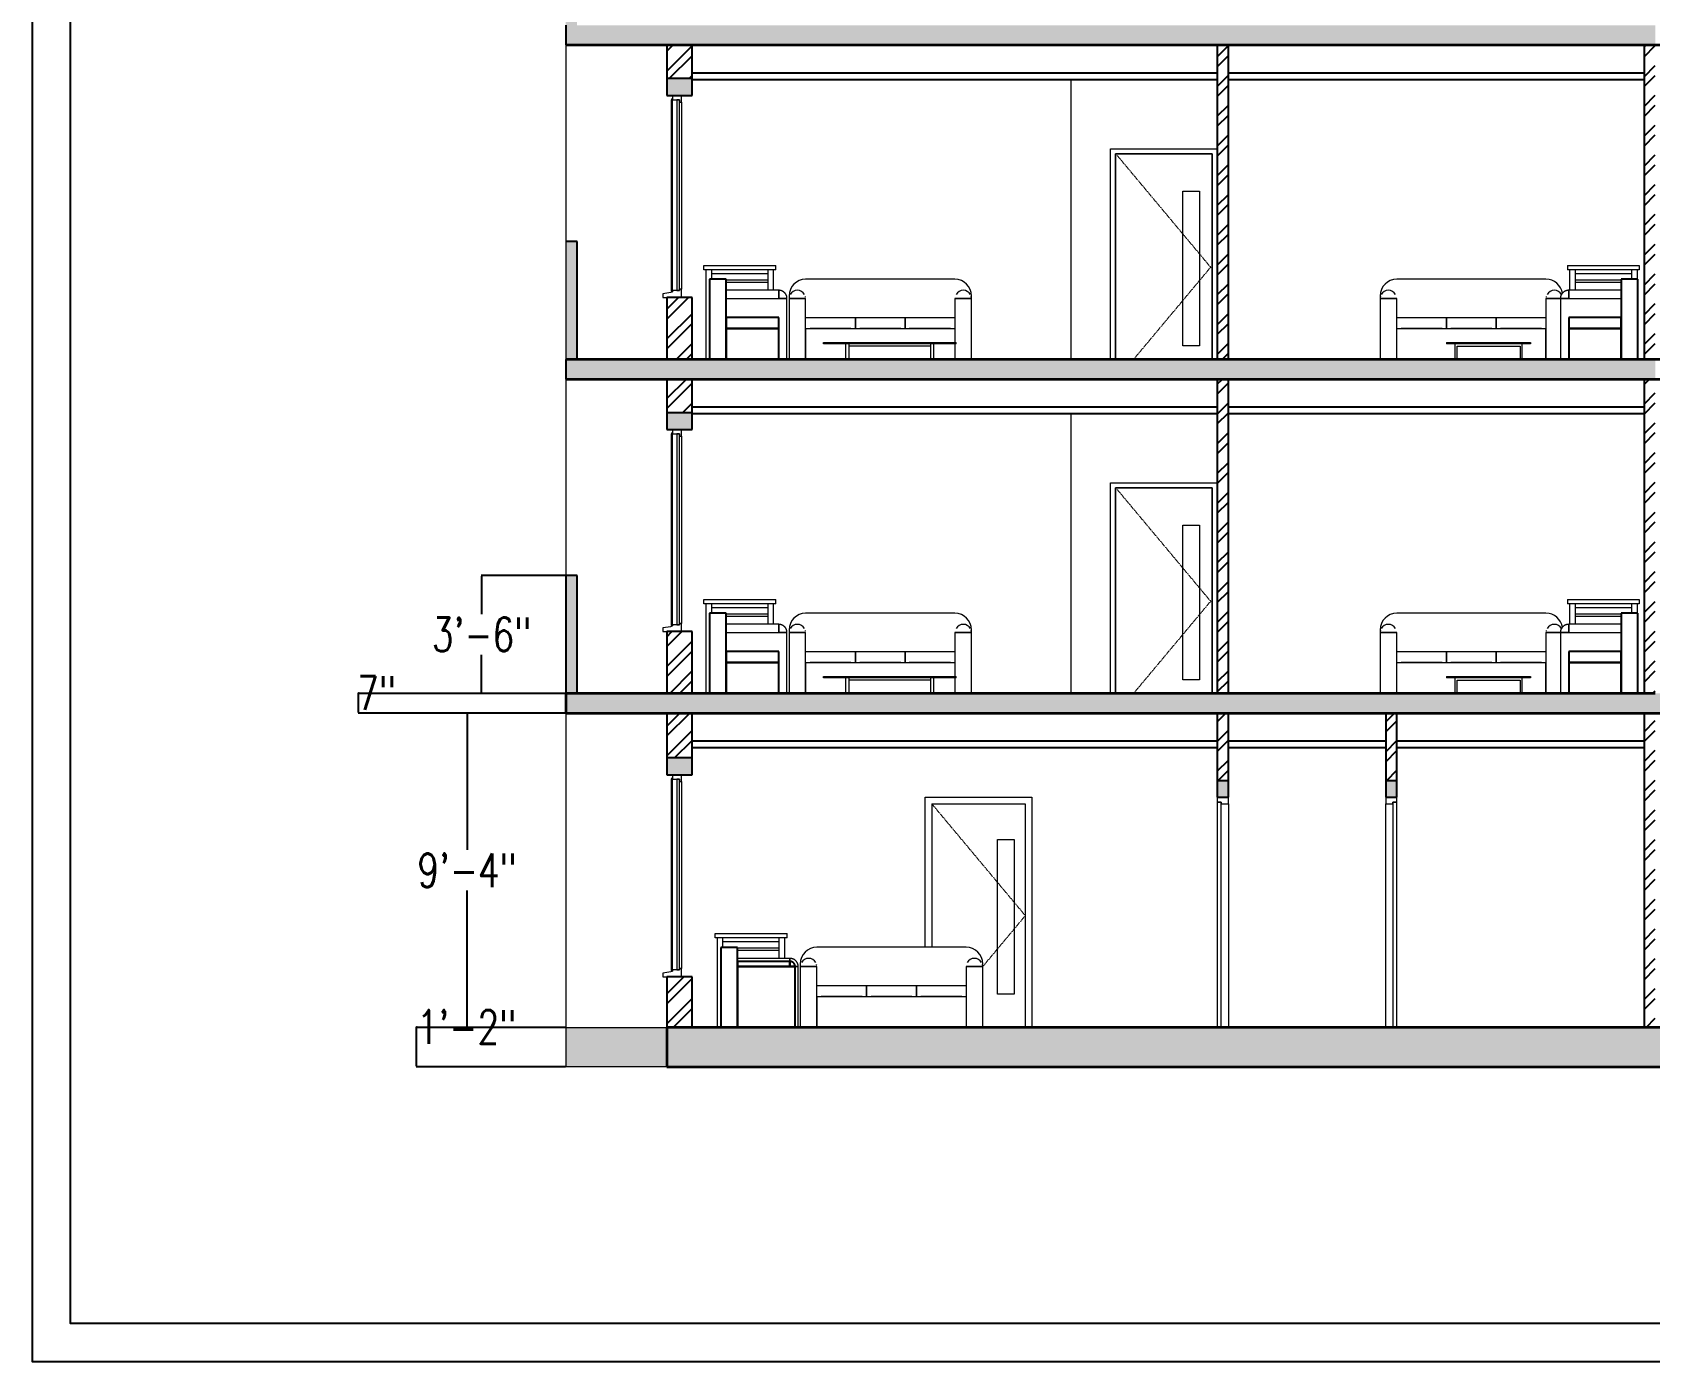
# Model space of a CAD drawing. Header units: inches. Extents: x 13884 to 18519, y 5853 to 8310.
# Drawn here: x 15047 to 15623, y 5853 to 6326 of the extents above; entities that cross this region are included whole.
import ezdxf

# ---------------------------------------------------------------- set-up
doc = ezdxf.new("R2010")
doc.units = ezdxf.units.IN
doc.header["$LTSCALE"] = 0.5
doc.header["$MEASUREMENT"] = 0
doc.linetypes.add('Dash4', pattern=[0.11811, 0.059055, -0.059055])
for name, color, linetype, lineweight in [('A-CLNGSUM', 5, 'Continuous', 9), ('A-DOORSYM', 1, 'Continuous', 9), ('A-FLOROTM', 6, 'Continuous', 9), ('A-GLAZIDM', 6, 'Continuous', 9), ('A-WALL', 2, 'Continuous', 9), ('G-PLANOTM', 6, 'Continuous', 9), ('I-DETLFUM', 2, 'Continuous', 9)]:
    doc.layers.add(name, color=color, linetype=linetype, lineweight=lineweight)
doc.layers.add('Template', color=7, linetype='Continuous')
doc.styles.get("Standard").update_dxf_attribs({"font": 'romans.shx', "width": 0.75})
doc.dimstyles.get("Standard").update_dxf_attribs({"dimtxt": 0.18, "dimasz": 0.18, "dimexe": 0.18, "dimexo": 0.0625, "dimgap": 0.09, "dimtad": 0, "dimtih": 1, "dimtoh": 1, "dimdec": 4, "dimzin": 0, "dimdsep": 46, "dimtxsty": 'Standard', "dimcen": 0.09, "dimadec": 0, "dimazin": 0, "dimtfac": 1, "dimtdec": 4, "dimtofl": 0, "dimtmove": 0, "dimatfit": 3, "dimfxl": 0, "dimtolj": 1, "dimtzin": 0, "dimarcsym": 0})
pattern_1 = [(45, (16615.337, 5968.343), (-5.3033, 5.3033), []), (45, (16618.873, 5968.343), (-5.3033, 5.3033), [])]

# ---------------------------------------------------------------- blocks, each defined once
blk = doc.blocks.new('Single Shutter with peep - D2-129494-Section 3')
at = {"layer": 'A-DOORSYM', "color": 252, "lineweight": 18}
for p, q in [((-2.11, 96), (-6.05, 96)), ((-6.05, 96), (-6.05, 93.64)), ((-6.05, 93.64), (-3.49, 93.64)), ((-3.49, 94.23), (-3.49, 14)), ((-2.11, 94.23), (-3.49, 94.23)), ((-3.49, 93.64), (-3.49, 94.23)), ((-3.49, 94.23), (-2.11, 94.23)), ((-2.11, 94.23), (-2.11, 96)), ((-2.11, 14), (-2.11, 94.23)), ((-3.49, 14), (-2.11, 14))]:
    blk.add_line(p, q, dxfattribs=at)
at = {"layer": 'A-DOORSYM', "color": 252}
blk.add_line((-6.05, 14), (-6.05, 93.64), dxfattribs=at)
blk = doc.blocks.new('Single Shutter with peep - D1-130094-Section 3')
at = {"layer": 'A-DOORSYM', "color": 252, "lineweight": 18}
for p, q in [((-66.05, 96), (-66.05, 94.23)), ((-62.11, 96), (-66.05, 96)), ((-64.67, 94.23), (-66.05, 94.23)), ((-66.05, 94.23), (-66.05, 14)), ((-66.05, 94.23), (-64.67, 94.23)), ((-64.67, 14), (-64.67, 94.23)), ((-64.67, 94.23), (-64.67, 93.64)), ((-64.67, 93.64), (-62.11, 93.64)), ((-62.11, 93.64), (-62.11, 96)), ((-66.05, 14), (-64.67, 14))]:
    blk.add_line(p, q, dxfattribs=at)
at = {"layer": 'A-DOORSYM', "color": 252}
blk.add_line((-62.11, 93.64), (-62.11, 14), dxfattribs=at)
blk = doc.blocks.new('Tpl All Bars - W1-137298-Section 3')
at = {"layer": 'A-GLAZIDM', "color": 252, "lineweight": 18}
for p, q in [((-256.84, 104), (-260.11, 104)), ((-260.11, 104), (-260.11, 102.43)), ((-256.84, 101.64), (-256.84, 104)), ((-260.11, 102.43), (-257.55, 102.43)), ((-258.5, 102.43), (-258.5, 34.48)), ((-257.55, 102.43), (-258.5, 102.43)), ((-257.55, 102.43), (-257.55, 101.64)), ((-257.55, 34.48), (-257.55, 102.43)), ((-257.55, 101.64), (-256.84, 101.64)), ((-256.84, 34.95), (-257.55, 34.95)), ((-257.55, 34.95), (-257.55, 34.48)), ((-256.84, 32), (-256.84, 34.95)), ((-260.7, 33.76), (-263.55, 33.33)), ((-263.55, 33.33), (-263.55, 32)), ((-263.55, 32), (-256.84, 32)), ((-260.11, 34.01), (-260.7, 33.96)), ((-260.7, 33.96), (-260.7, 33.76)), ((-257.55, 34.48), (-260.11, 34.48)), ((-260.11, 34.48), (-260.11, 34.01)), ((-258.5, 34.48), (-257.55, 34.48))]:
    blk.add_line(p, q, dxfattribs=at)
at = {"layer": 'A-GLAZIDM', "color": 252}
for p, q in [((-260.34, 102.82), (-260.56, 102.39)), ((-260.56, 102.39), (-260.56, 34.51)), ((-260.34, 102.82), (-260.34, 34.09)), ((-260.11, 102.82), (-260.34, 102.82)), ((-260.11, 34.48), (-260.11, 102.43)), ((-256.84, 101.64), (-256.84, 34.95)), ((-260.56, 34.51), (-260.34, 34.09)), ((-260.34, 34.09), (-260.11, 34.09))]:
    blk.add_line(p, q, dxfattribs=at)
blk = doc.blocks.new('Single Shutter with peep - D1-130232-Section 3')
at = {"layer": 'A-DOORSYM', "color": 252}
for p, q in [((-67.85, 208.23), (-102.31, 208.23)), ((-102.31, 208.23), (-102.31, 135)), ((-102.31, 135), (-102.31, 208.23)), ((-102.31, 208.23), (-67.85, 208.23)), ((-67.85, 135), (-67.85, 208.23)), ((-67.85, 208.23), (-67.85, 135)), ((-78.28, 139.81), (-78.28, 194.93)), ((-78.28, 194.93), (-72.38, 194.93)), ((-72.38, 194.93), (-72.38, 139.81)), ((-72.38, 139.81), (-78.28, 139.81))]:
    blk.add_line(p, q, dxfattribs=at)
at = {"layer": 'A-DOORSYM', "color": 252, "linetype": 'Dash4'}
for p, q in [((-101.72, 207.64), (-68.44, 167.82)), ((-68.44, 167.82), (-95.87, 135))]:
    blk.add_line(p, q, dxfattribs=at)
blk = doc.blocks.new('Sofa Three Seater - 1650 x 700 mm-164747-Section 3')
at = {"layer": 'G-PLANOTM', "color": 7, "lineweight": 25}
for p, q in [((-240.95, 163.54), (-246.86, 163.54)), ((-246.86, 163.54), (-246.86, 135)), ((-240.95, 135), (-240.95, 163.54)), ((-222.25, 149.96), (-240.95, 149.96)), ((-240.95, 149.96), (-240.95, 146.02)), ((-222.25, 146.02), (-222.25, 149.96)), ((-240.95, 146.02), (-222.25, 146.02)), ((-222.25, 146.02), (-240.95, 146.02)), ((-240.95, 146.02), (-240.95, 135)), ((-222.25, 135), (-222.25, 146.02)), ((-246.86, 135), (-240.95, 135)), ((-240.95, 135), (-222.25, 135))]:
    blk.add_line(p, q, dxfattribs=at)
at = {"layer": 'G-PLANOTM', "color": 7}
for p, q in [((-222.25, 159.61), (-240.95, 159.61)), ((-240.95, 156.65), (-222.25, 156.65)), ((-240.95, 156.65), (-222.25, 156.65)), ((-222.25, 159.51), (-222.25, 159.61)), ((-222.25, 159.61), (-222.25, 159.51)), ((-222.25, 159.21), (-222.25, 159.51)), ((-222.25, 159.51), (-222.25, 159.21)), ((-222.25, 158.74), (-222.25, 159.21)), ((-222.25, 159.21), (-222.25, 158.74)), ((-222.25, 158.13), (-222.25, 158.74)), ((-222.25, 158.74), (-222.25, 158.13)), ((-222.25, 156.65), (-222.25, 158.13)), ((-222.25, 158.13), (-222.25, 156.65)), ((-222.25, 156.65), (-220.77, 156.65)), ((-220.77, 156.65), (-222.25, 156.65)), ((-220.77, 156.65), (-220.16, 156.65)), ((-220.16, 156.65), (-220.77, 156.65)), ((-220.16, 156.65), (-219.69, 156.65)), ((-219.69, 156.65), (-220.16, 156.65)), ((-219.69, 156.65), (-219.4, 156.65)), ((-219.4, 156.65), (-219.69, 156.65)), ((-219.4, 156.65), (-219.3, 156.65)), ((-219.3, 156.65), (-219.4, 156.65)), ((-219.3, 135), (-219.3, 156.65))]:
    blk.add_line(p, q, dxfattribs=at)
blk.add_lwpolyline([(-219.3, 156.65), (-219.3, 156.77), (-219.31, 156.89), (-219.32, 157.01), (-219.34, 157.12), (-219.36, 157.24), (-219.38, 157.36), (-219.41, 157.47), (-219.45, 157.58), (-219.49, 157.69), (-219.53, 157.8), (-219.58, 157.91), (-219.63, 158.02), (-219.69, 158.12), (-219.75, 158.22), (-219.81, 158.32), (-219.88, 158.42), (-219.96, 158.51), (-220.03, 158.6), (-220.11, 158.69), (-220.19, 158.77), (-220.28, 158.85), (-220.37, 158.93), (-220.46, 159), (-220.56, 159.07), (-220.66, 159.14), (-220.76, 159.2), (-220.86, 159.26), (-220.96, 159.31), (-221.07, 159.36), (-221.18, 159.41), (-221.29, 159.45), (-221.4, 159.48), (-221.52, 159.51), (-221.63, 159.54), (-221.75, 159.56), (-221.87, 159.58), (-221.98, 159.59), (-222.1, 159.6), (-222.22, 159.61), (-222.25, 159.61)], dxfattribs=at)
blk = doc.blocks.new('Sofa Three Seater - 1650 x 700 mm-V1-Section 3')
at = {"layer": 'G-PLANOTM', "color": 7}
for p, q in [((-159.5, 163.54), (-212.65, 163.54)), ((-218.56, 157.64), (-218.56, 156.65)), ((-218.56, 156.65), (-218.56, 135)), ((-218.56, 156.65), (-218.16, 156.65)), ((-218.56, 156.65), (-217.98, 156.65)), ((-218.16, 156.65), (-218.56, 156.65)), ((-218.16, 156.65), (-217.69, 156.65)), ((-217.69, 156.65), (-218.16, 156.65)), ((-217.69, 156.65), (-216.37, 156.65)), ((-216.37, 156.65), (-217.69, 156.65)), ((-216.37, 156.65), (-215.61, 156.65)), ((-215.61, 156.65), (-216.37, 156.65)), ((-215.61, 156.65), (-214.84, 156.65)), ((-214.84, 156.65), (-215.61, 156.65)), ((-214.84, 156.65), (-214.13, 156.65)), ((-214.13, 156.65), (-214.84, 156.65)), ((-214.13, 156.65), (-213.52, 156.65)), ((-213.52, 156.65), (-214.13, 156.65)), ((-213.52, 156.65), (-213.05, 156.65)), ((-213.05, 156.65), (-213.52, 156.65)), ((-213.27, 156.65), (-212.65, 156.65)), ((-213.05, 156.65), (-212.65, 156.65)), ((-212.65, 156.65), (-213.05, 156.65)), ((-212.65, 135), (-212.65, 156.65)), ((-159.5, 156.65), (-159.5, 140.99)), ((-159.5, 156.65), (-159.11, 156.65)), ((-159.5, 156.65), (-158.92, 156.65)), ((-159.11, 156.65), (-159.5, 156.65)), ((-159.11, 156.65), (-158.64, 156.65)), ((-158.64, 156.65), (-159.11, 156.65)), ((-158.64, 156.65), (-158.03, 156.65)), ((-158.03, 156.65), (-158.64, 156.65)), ((-158.03, 156.65), (-157.31, 156.65)), ((-157.31, 156.65), (-158.03, 156.65)), ((-157.31, 156.65), (-156.55, 156.65)), ((-156.55, 156.65), (-157.31, 156.65)), ((-156.55, 156.65), (-155.79, 156.65)), ((-155.79, 156.65), (-156.55, 156.65)), ((-155.79, 156.65), (-154.46, 156.65)), ((-154.46, 156.65), (-155.79, 156.65)), ((-154.46, 156.65), (-153.99, 156.65)), ((-153.99, 156.65), (-154.46, 156.65)), ((-154.18, 156.65), (-153.6, 156.65)), ((-153.99, 156.65), (-153.6, 156.65)), ((-153.6, 156.65), (-153.99, 156.65)), ((-153.6, 156.65), (-153.6, 157.64)), ((-153.6, 135), (-153.6, 156.65)), ((-212.65, 149.96), (-212.44, 149.96)), ((-212.44, 149.96), (-212.19, 149.96)), ((-212.19, 149.96), (-211.49, 149.96)), ((-211.49, 149.96), (-211.08, 149.96)), ((-211.08, 149.96), (-196.51, 149.96)), ((-196.51, 149.96), (-196.1, 149.96)), ((-196.1, 149.96), (-195.72, 149.96)), ((-195.72, 149.96), (-195.4, 149.96)), ((-195.4, 149.96), (-195.15, 149.96)), ((-195.15, 149.96), (-194.99, 149.96)), ((-194.99, 149.96), (-194.94, 149.96)), ((-194.94, 149.96), (-194.94, 146.02)), ((-194.94, 149.96), (-194.88, 149.96)), ((-194.94, 146.02), (-194.94, 149.96)), ((-194.88, 149.96), (-194.73, 149.96)), ((-194.73, 149.96), (-194.47, 149.96)), ((-194.47, 149.96), (-194.15, 149.96)), ((-194.15, 149.96), (-193.77, 149.96)), ((-193.77, 149.96), (-193.36, 149.96)), ((-193.36, 149.96), (-178.79, 149.96)), ((-178.79, 149.96), (-178.39, 149.96)), ((-178.39, 149.96), (-178.01, 149.96)), ((-178.01, 149.96), (-177.68, 149.96)), ((-177.68, 149.96), (-177.43, 149.96)), ((-177.43, 149.96), (-177.27, 149.96)), ((-177.27, 149.96), (-177.22, 149.96)), ((-177.22, 149.96), (-177.22, 146.02)), ((-177.22, 149.96), (-177.17, 149.96)), ((-177.22, 146.02), (-177.22, 149.96)), ((-177.17, 149.96), (-177.01, 149.96)), ((-177.01, 149.96), (-176.76, 149.96)), ((-176.76, 149.96), (-176.43, 149.96)), ((-176.43, 149.96), (-176.05, 149.96)), ((-176.05, 149.96), (-175.64, 149.96)), ((-175.64, 149.96), (-161.08, 149.96)), ((-161.08, 149.96), (-160.67, 149.96)), ((-160.67, 149.96), (-159.96, 149.96)), ((-159.96, 149.96), (-159.71, 149.96)), ((-159.71, 149.96), (-159.5, 149.96)), ((-212.65, 146.02), (-211.08, 146.02)), ((-212.65, 146.02), (-212.65, 135)), ((-196.51, 146.02), (-211.08, 146.02)), ((-211.08, 146.02), (-196.51, 146.02)), ((-196.51, 146.02), (-193.36, 146.02)), ((-178.79, 146.02), (-193.36, 146.02)), ((-193.36, 146.02), (-178.79, 146.02)), ((-178.79, 146.02), (-175.76, 146.02)), ((-175.64, 146.02), (-175.76, 146.02)), ((-161.08, 146.02), (-175.64, 146.02)), ((-175.64, 146.02), (-161.08, 146.02)), ((-161.08, 146.02), (-159.5, 146.02)), ((-159.5, 146.02), (-159.5, 140.99)), ((-159.5, 140.49), (-159.5, 135)), ((-159.5, 140.49), (-159.5, 135))]:
    blk.add_line(p, q, dxfattribs=at)
for centre, radius, start, end in [((-212.65, 157.64), 5.91, 90, 180), ((-159.5, 157.64), 5.91, 360, 90), ((-215.61, 156.65), 2.95, 30, 150), ((-215.61, 156.65), 2.95, 30, 150), ((-215.61, 156.65), 2.95, 10.86, 15), ((-215.61, 156.65), 2.95, 10.86, 15), ((-156.55, 156.65), 2.95, 30, 150), ((-156.55, 156.65), 2.95, 30, 150), ((-156.55, 156.65), 2.95, 10.86, 15), ((-156.55, 156.65), 2.95, 10.86, 15)]:
    blk.add_arc(centre, radius, start, end, dxfattribs=at)
blk = doc.blocks.new('Table - Coffee _3_ - 1200 x 760mm-170253-Section 3')
at = {"layer": 'I-DETLFUM', "color": 7}
for p, q in [((-206.32, 140.99), (-159.08, 140.99)), ((-206.32, 140.49), (-206.32, 140.99)), ((-159.08, 140.49), (-206.32, 140.49)), ((-198.32, 135), (-198.32, 140.49)), ((-197.32, 140.49), (-197.32, 135)), ((-168.08, 139.74), (-197.32, 139.74)), ((-168.08, 135), (-168.08, 140.49)), ((-167.08, 140.49), (-167.08, 135)), ((-159.08, 140.49), (-159.08, 140.99))]:
    blk.add_line(p, q, dxfattribs=at)
blk = doc.blocks.new('Stool _4_ - 650 x 500mm-171093-Section 3')
at = {"layer": 'I-DETLFUM', "color": 7}
for p, q in [((-248.87, 168.46), (-223.28, 168.46)), ((-248.87, 166.89), (-248.87, 168.46)), ((-223.28, 166.89), (-223.28, 168.46)), ((-223.28, 166.89), (-248.87, 166.89)), ((-248.09, 135), (-248.09, 166.89)), ((-246.12, 163.54), (-246.12, 166.89)), ((-226.04, 165.5), (-246.12, 165.5)), ((-226.04, 163.18), (-240.95, 163.18)), ((-240.95, 162.55), (-226.04, 162.55)), ((-226.04, 159.61), (-226.04, 166.89)), ((-224.07, 159.61), (-224.07, 166.89))]:
    blk.add_line(p, q, dxfattribs=at)
blk = doc.blocks.new('Sofa Three Seater - 1650 x 700 mm-171632-Section 3')
at = {"layer": 'G-PLANOTM', "color": 7, "lineweight": 25}
for p, q in [((77.8, 163.54), (77.8, 135)), ((83.7, 163.54), (77.8, 163.54)), ((83.7, 135), (83.7, 163.54)), ((77.8, 149.96), (59.1, 149.96)), ((59.1, 149.96), (59.1, 146.02)), ((77.8, 146.02), (77.8, 149.96)), ((59.1, 146.02), (77.8, 146.02)), ((77.8, 146.02), (59.1, 146.02)), ((59.1, 146.02), (59.1, 135)), ((77.8, 135), (77.8, 146.02)), ((59.1, 135), (77.8, 135)), ((77.8, 135), (83.7, 135))]:
    blk.add_line(p, q, dxfattribs=at)
at = {"layer": 'G-PLANOTM', "color": 7}
for p, q in [((56.14, 156.65), (56.14, 135)), ((56.14, 156.65), (56.24, 156.65)), ((56.24, 156.65), (56.14, 156.65)), ((56.24, 156.65), (56.54, 156.65)), ((56.54, 156.65), (56.24, 156.65)), ((56.54, 156.65), (57.01, 156.65)), ((57.01, 156.65), (56.54, 156.65)), ((57.01, 156.65), (57.62, 156.65)), ((57.62, 156.65), (57.01, 156.65)), ((57.62, 156.65), (59.1, 156.65)), ((59.1, 156.65), (57.62, 156.65)), ((59.1, 159.61), (59.1, 159.51)), ((77.8, 159.61), (59.1, 159.61)), ((59.1, 159.51), (59.1, 159.61)), ((59.1, 159.51), (59.1, 159.21)), ((59.1, 159.21), (59.1, 159.51)), ((59.1, 159.21), (59.1, 158.74)), ((59.1, 158.74), (59.1, 159.21)), ((59.1, 158.74), (59.1, 158.13)), ((59.1, 158.13), (59.1, 158.74)), ((59.1, 158.13), (59.1, 156.65)), ((59.1, 156.65), (59.1, 158.13)), ((59.1, 156.65), (77.8, 156.65)), ((59.1, 156.65), (77.8, 156.65))]:
    blk.add_line(p, q, dxfattribs=at)
blk.add_lwpolyline([(59.1, 159.61), (58.98, 159.6), (58.86, 159.6), (58.74, 159.59), (58.62, 159.57), (58.51, 159.55), (58.39, 159.52), (58.28, 159.49), (58.17, 159.46), (58.06, 159.42), (57.95, 159.37), (57.84, 159.33), (57.73, 159.27), (57.63, 159.22), (57.53, 159.16), (57.43, 159.09), (57.33, 159.02), (57.24, 158.95), (57.15, 158.87), (57.06, 158.79), (56.98, 158.71), (56.9, 158.62), (56.82, 158.53), (56.75, 158.44), (56.68, 158.35), (56.61, 158.25), (56.55, 158.15), (56.49, 158.05), (56.44, 157.94), (56.39, 157.83), (56.34, 157.72), (56.3, 157.61), (56.27, 157.5), (56.23, 157.39), (56.21, 157.27), (56.19, 157.16), (56.17, 157.04), (56.15, 156.92), (56.15, 156.8), (56.14, 156.69), (56.14, 156.65)], dxfattribs=at)
blk = doc.blocks.new('Sofa Three Seater - 1650 x 700 mm-V2-Section 3')
at = {"layer": 'G-PLANOTM', "color": 7}
for p, q in [((51, 163.54), (-2.15, 163.54)), ((-8.06, 157.64), (-8.06, 156.65)), ((-8.06, 156.65), (-8.06, 135)), ((-8.06, 156.65), (-7.66, 156.65)), ((-7.66, 156.65), (-8.06, 156.65)), ((-7.66, 156.65), (-7.19, 156.65)), ((-7.19, 156.65), (-7.66, 156.65)), ((-7.19, 156.65), (-5.87, 156.65)), ((-5.87, 156.65), (-7.19, 156.65)), ((-5.87, 156.65), (-5.11, 156.65)), ((-5.11, 156.65), (-5.87, 156.65)), ((-5.11, 156.65), (-4.34, 156.65)), ((-4.34, 156.65), (-5.11, 156.65)), ((-4.34, 156.65), (-3.63, 156.65)), ((-3.63, 156.65), (-4.34, 156.65)), ((-3.63, 156.65), (-3.02, 156.65)), ((-3.02, 156.65), (-3.63, 156.65)), ((-3.02, 156.65), (-2.55, 156.65)), ((-2.55, 156.65), (-3.02, 156.65)), ((-2.55, 156.65), (-2.15, 156.65)), ((-2.15, 156.65), (-2.55, 156.65)), ((-2.15, 135), (-2.15, 156.65)), ((51, 156.65), (51, 135)), ((51, 156.65), (51.39, 156.65)), ((51.39, 156.65), (51, 156.65)), ((51.39, 156.65), (51.86, 156.65)), ((51.86, 156.65), (51.39, 156.65)), ((51.86, 156.65), (53.19, 156.65)), ((53.19, 156.65), (51.86, 156.65)), ((53.19, 156.65), (53.95, 156.65)), ((53.95, 156.65), (53.19, 156.65)), ((53.95, 156.65), (54.71, 156.65)), ((54.71, 156.65), (53.95, 156.65)), ((54.71, 156.65), (56.04, 156.65)), ((56.04, 156.65), (54.71, 156.65)), ((56.04, 156.65), (56.16, 156.65)), ((56.16, 156.65), (56.04, 156.65)), ((-2.15, 149.96), (-1.94, 149.96)), ((-1.94, 149.96), (-1.69, 149.96)), ((-1.69, 149.96), (-0.99, 149.96)), ((-0.99, 149.96), (-0.58, 149.96)), ((-0.58, 149.96), (13.99, 149.96)), ((13.99, 149.96), (14.4, 149.96)), ((14.4, 149.96), (14.78, 149.96)), ((14.78, 149.96), (15.1, 149.96)), ((15.1, 149.96), (15.35, 149.96)), ((15.35, 149.96), (15.51, 149.96)), ((15.51, 149.96), (15.56, 149.96)), ((15.56, 146.02), (15.56, 149.96)), ((15.56, 149.96), (15.56, 146.02)), ((15.56, 149.96), (15.62, 149.96)), ((15.62, 149.96), (15.77, 149.96)), ((15.77, 149.96), (16.03, 149.96)), ((16.03, 149.96), (16.35, 149.96)), ((16.35, 149.96), (16.73, 149.96)), ((16.73, 149.96), (17.14, 149.96)), ((17.14, 149.96), (31.71, 149.96)), ((31.71, 149.96), (32.11, 149.96)), ((32.11, 149.96), (32.49, 149.96)), ((32.49, 149.96), (32.82, 149.96)), ((32.82, 149.96), (33.07, 149.96)), ((33.07, 149.96), (33.23, 149.96)), ((33.23, 149.96), (33.28, 149.96)), ((33.28, 146.02), (33.28, 149.96)), ((33.28, 149.96), (33.28, 146.02)), ((33.28, 149.96), (33.33, 149.96)), ((33.33, 149.96), (33.49, 149.96)), ((33.49, 149.96), (33.74, 149.96)), ((33.74, 149.96), (34.07, 149.96)), ((34.07, 149.96), (34.45, 149.96)), ((34.45, 149.96), (34.86, 149.96)), ((34.86, 149.96), (49.42, 149.96)), ((49.42, 149.96), (49.83, 149.96)), ((49.83, 149.96), (50.54, 149.96)), ((50.54, 149.96), (50.79, 149.96)), ((50.79, 149.96), (51, 149.96)), ((-2.15, 146.02), (-0.58, 146.02)), ((-2.15, 135), (-2.15, 146.02)), ((13.99, 146.02), (-0.58, 146.02)), ((-0.58, 146.02), (13.99, 146.02)), ((13.99, 146.02), (17.14, 146.02)), ((31.71, 146.02), (17.14, 146.02)), ((17.14, 146.02), (31.71, 146.02)), ((31.71, 146.02), (34.86, 146.02)), ((49.42, 146.02), (34.86, 146.02)), ((34.86, 146.02), (51, 146.02)), ((51, 135), (51, 146.02))]:
    blk.add_line(p, q, dxfattribs=at)
for centre, radius, start, end in [((-2.15, 157.64), 5.91, 90, 180), ((51, 157.64), 5.91, 7.96382, 90), ((-5.11, 156.65), 2.95, 165, 169.14), ((-5.11, 156.65), 2.95, 165, 169.14), ((-5.11, 156.65), 2.95, 30, 150), ((-5.11, 156.65), 2.95, 30, 150), ((53.95, 156.65), 2.95, 165, 169.14), ((53.95, 156.65), 2.95, 165, 169.14), ((53.95, 156.65), 2.95, 30, 150), ((53.95, 156.65), 2.95, 30, 150)]:
    blk.add_arc(centre, radius, start, end, dxfattribs=at)
blk = doc.blocks.new('Table - Coffee _3_ - 1200 x 760mm-171633-Section 3')
at = {"layer": 'I-DETLFUM', "color": 7}
for p, q in [((15.58, 140.99), (45.5, 140.99)), ((15.58, 140.99), (15.58, 140.49)), ((45.5, 140.49), (15.58, 140.49)), ((18.58, 140.49), (18.58, 135)), ((19.33, 139.74), (41.75, 139.74)), ((19.33, 135), (19.33, 139.74)), ((41.75, 139.74), (41.75, 135)), ((42.5, 135), (42.5, 140.49)), ((45.5, 140.99), (45.5, 140.49))]:
    blk.add_line(p, q, dxfattribs=at)
blk = doc.blocks.new('Stool _4_ - 650 x 500mm-171634-Section 3')
at = {"layer": 'I-DETLFUM', "color": 7}
for p, q in [((58.63, 168.46), (84.22, 168.46)), ((58.63, 168.46), (58.63, 166.89)), ((84.22, 168.46), (84.22, 166.89)), ((84.22, 166.89), (58.63, 166.89)), ((59.41, 166.89), (59.41, 159.61)), ((61.38, 166.89), (61.38, 159.61)), ((81.46, 165.5), (61.38, 165.5)), ((77.8, 163.18), (61.38, 163.18)), ((61.38, 162.55), (77.8, 162.55)), ((81.46, 166.89), (81.46, 163.54)), ((83.43, 166.89), (83.43, 163.54))]:
    blk.add_line(p, q, dxfattribs=at)
blk = doc.blocks.new('Sofa Three Seater - 1650 x 700 mm-V3-Section 3')
at = {"layer": 'G-PLANOTM', "color": 7, "lineweight": 25}
for p, q in [((-236.95, 42.51), (-242.86, 42.51)), ((-242.86, 42.51), (-242.86, 14)), ((-236.95, 37.5), (-236.95, 42.51)), ((-236.95, 14), (-236.95, 37.5)), ((-218.25, 37.5), (-236.95, 37.5)), ((-236.95, 37.5), (-236.95, 35.65)), ((-216.4, 35.65), (-236.95, 35.65)), ((-236.95, 35.65), (-236.95, 14)), ((-236.95, 35.65), (-218.25, 35.65)), ((-218.25, 37.5), (-218.25, 35.65)), ((-218.25, 35.65), (-218.25, 37.5)), ((-218.25, 35.65), (-216.4, 35.65)), ((-216.4, 14), (-216.4, 35.65)), ((-242.86, 14), (-236.95, 14)), ((-236.95, 14), (-216.4, 14))]:
    blk.add_line(p, q, dxfattribs=at)
at = {"layer": 'G-PLANOTM', "color": 7}
for p, q in [((-218.25, 38.61), (-236.95, 38.61)), ((-218.25, 37.5), (-218.25, 38.59)), ((-218.25, 38.59), (-218.25, 37.5)), ((-216.4, 35.65), (-215.9, 35.65)), ((-215.9, 35.65), (-216.4, 35.65)), ((-215.9, 35.65), (-215.31, 35.65)), ((-215.31, 35.65), (-215.9, 35.65)), ((-215.3, 14), (-215.3, 35.65))]:
    blk.add_line(p, q, dxfattribs=at)
blk.add_lwpolyline([(-215.3, 35.65), (-215.3, 35.77), (-215.31, 35.89), (-215.32, 36.01), (-215.34, 36.12), (-215.36, 36.24), (-215.38, 36.36), (-215.41, 36.47), (-215.45, 36.58), (-215.49, 36.69), (-215.53, 36.8), (-215.58, 36.91), (-215.63, 37.02), (-215.69, 37.12), (-215.75, 37.22), (-215.81, 37.32), (-215.88, 37.42), (-215.96, 37.51), (-216.03, 37.6), (-216.11, 37.69), (-216.19, 37.77), (-216.28, 37.85), (-216.37, 37.93), (-216.46, 38), (-216.56, 38.07), (-216.66, 38.14), (-216.76, 38.2), (-216.86, 38.26), (-216.96, 38.31), (-217.07, 38.36), (-217.18, 38.41), (-217.29, 38.45), (-217.4, 38.48), (-217.52, 38.51), (-217.63, 38.54), (-217.75, 38.56), (-217.87, 38.58), (-217.98, 38.59), (-218.1, 38.6), (-218.22, 38.61), (-218.25, 38.61)], dxfattribs=at)
at = {"layer": 'G-PLANOTM', "color": 7, "lineweight": 25}
for start, end in [(75, 90), (60, 74.99999), (45.00001, 60), (30, 45), (15, 29.99998), (0.00001, 14.99999)]:
    blk.add_arc((-218.25, 35.65), 1.85, start, end, dxfattribs=at)
blk = doc.blocks.new('Sofa Three Seater - 1650 x 700 mm-V4-Section 3')
at = {"layer": 'G-PLANOTM', "color": 7}
for p, q in [((-155.5, 42.54), (-208.65, 42.54)), ((-214.56, 36.64), (-214.56, 35.65)), ((-214.56, 35.65), (-214.56, 14)), ((-214.56, 35.65), (-214.16, 35.65)), ((-214.56, 35.65), (-213.98, 35.65)), ((-214.16, 35.65), (-214.56, 35.65)), ((-214.16, 35.65), (-213.69, 35.65)), ((-213.69, 35.65), (-214.16, 35.65)), ((-213.69, 35.65), (-212.37, 35.65)), ((-212.37, 35.65), (-213.69, 35.65)), ((-212.37, 35.65), (-211.61, 35.65)), ((-211.61, 35.65), (-212.37, 35.65)), ((-211.61, 35.65), (-210.84, 35.65)), ((-210.84, 35.65), (-211.61, 35.65)), ((-210.84, 35.65), (-210.13, 35.65)), ((-210.13, 35.65), (-210.84, 35.65)), ((-210.13, 35.65), (-209.52, 35.65)), ((-209.52, 35.65), (-210.13, 35.65)), ((-209.52, 35.65), (-209.05, 35.65)), ((-209.05, 35.65), (-209.52, 35.65)), ((-209.23, 35.65), (-208.65, 35.65)), ((-209.05, 35.65), (-208.65, 35.65)), ((-208.65, 35.65), (-209.05, 35.65)), ((-208.65, 14), (-208.65, 35.65)), ((-155.5, 35.65), (-155.5, 14)), ((-155.5, 35.65), (-155.11, 35.65)), ((-155.5, 35.65), (-154.92, 35.65)), ((-155.11, 35.65), (-155.5, 35.65)), ((-155.11, 35.65), (-154.64, 35.65)), ((-154.64, 35.65), (-155.11, 35.65)), ((-154.64, 35.65), (-154.03, 35.65)), ((-154.03, 35.65), (-154.64, 35.65)), ((-154.03, 35.65), (-153.31, 35.65)), ((-153.31, 35.65), (-154.03, 35.65)), ((-153.31, 35.65), (-152.55, 35.65)), ((-152.55, 35.65), (-153.31, 35.65)), ((-152.55, 35.65), (-151.79, 35.65)), ((-151.79, 35.65), (-152.55, 35.65)), ((-151.79, 35.65), (-150.46, 35.65)), ((-150.46, 35.65), (-151.79, 35.65)), ((-150.46, 35.65), (-149.99, 35.65)), ((-149.99, 35.65), (-150.46, 35.65)), ((-150.18, 35.65), (-149.6, 35.65)), ((-149.99, 35.65), (-149.6, 35.65)), ((-149.6, 35.65), (-149.99, 35.65)), ((-149.6, 35.65), (-149.6, 36.64)), ((-149.6, 14), (-149.6, 35.65)), ((-208.65, 28.96), (-208.44, 28.96)), ((-208.44, 28.96), (-208.19, 28.96)), ((-208.19, 28.96), (-207.49, 28.96)), ((-207.49, 28.96), (-207.08, 28.96)), ((-207.08, 28.96), (-192.51, 28.96)), ((-192.51, 28.96), (-192.1, 28.96)), ((-192.1, 28.96), (-191.72, 28.96)), ((-191.72, 28.96), (-191.4, 28.96)), ((-191.4, 28.96), (-191.15, 28.96)), ((-191.15, 28.96), (-190.99, 28.96)), ((-190.99, 28.96), (-190.94, 28.96)), ((-190.94, 28.96), (-190.94, 25.02)), ((-190.94, 28.96), (-190.88, 28.96)), ((-190.94, 25.02), (-190.94, 28.96)), ((-190.88, 28.96), (-190.73, 28.96)), ((-190.73, 28.96), (-190.47, 28.96)), ((-190.47, 28.96), (-190.15, 28.96)), ((-190.15, 28.96), (-189.77, 28.96)), ((-189.77, 28.96), (-189.36, 28.96)), ((-189.36, 28.96), (-174.79, 28.96)), ((-174.79, 28.96), (-174.39, 28.96)), ((-174.39, 28.96), (-174.01, 28.96)), ((-174.01, 28.96), (-173.68, 28.96)), ((-173.68, 28.96), (-173.43, 28.96)), ((-173.43, 28.96), (-173.27, 28.96)), ((-173.27, 28.96), (-173.22, 28.96)), ((-173.22, 28.96), (-173.22, 25.02)), ((-173.22, 28.96), (-173.17, 28.96)), ((-173.22, 25.02), (-173.22, 28.96)), ((-173.17, 28.96), (-173.01, 28.96)), ((-173.01, 28.96), (-172.76, 28.96)), ((-172.76, 28.96), (-172.43, 28.96)), ((-172.43, 28.96), (-172.05, 28.96)), ((-172.05, 28.96), (-171.64, 28.96)), ((-171.64, 28.96), (-157.08, 28.96)), ((-157.08, 28.96), (-156.67, 28.96)), ((-156.67, 28.96), (-155.96, 28.96)), ((-155.96, 28.96), (-155.71, 28.96)), ((-155.71, 28.96), (-155.5, 28.96)), ((-208.65, 25.02), (-207.08, 25.02)), ((-208.65, 25.02), (-208.65, 14)), ((-192.51, 25.02), (-207.08, 25.02)), ((-207.08, 25.02), (-192.51, 25.02)), ((-192.51, 25.02), (-189.36, 25.02)), ((-174.79, 25.02), (-189.36, 25.02)), ((-189.36, 25.02), (-174.79, 25.02)), ((-174.79, 25.02), (-171.64, 25.02)), ((-157.08, 25.02), (-171.64, 25.02)), ((-171.64, 25.02), (-157.08, 25.02)), ((-157.08, 25.02), (-155.5, 25.02)), ((-155.5, 25.02), (-155.5, 14))]:
    blk.add_line(p, q, dxfattribs=at)
for centre, radius, start, end in [((-208.65, 36.64), 5.91, 90, 180), ((-155.5, 36.64), 5.91, 360, 90), ((-211.61, 35.65), 2.95, 30, 150), ((-211.61, 35.65), 2.95, 30, 150), ((-211.61, 35.65), 2.95, 10.86, 15), ((-211.61, 35.65), 2.95, 10.86, 15), ((-152.55, 35.65), 2.95, 30, 150), ((-152.55, 35.65), 2.95, 30, 150), ((-152.55, 35.65), 2.95, 10.86, 15), ((-152.55, 35.65), 2.95, 10.86, 15)]:
    blk.add_arc(centre, radius, start, end, dxfattribs=at)
blk = doc.blocks.new('Stool _4_ - 650 x 500mm-V5-Section 3')
at = {"layer": 'I-DETLFUM', "color": 7}
for p, q in [((-244.87, 47.46), (-219.28, 47.46)), ((-244.87, 45.89), (-244.87, 47.46)), ((-219.28, 45.89), (-219.28, 47.46)), ((-219.28, 45.89), (-244.87, 45.89)), ((-244.09, 14), (-244.09, 45.89)), ((-242.12, 42.51), (-242.12, 45.89)), ((-222.04, 44.5), (-242.12, 44.5)), ((-222.04, 42.18), (-236.95, 42.18)), ((-236.95, 41.55), (-222.04, 41.55)), ((-222.04, 38.59), (-222.04, 45.89)), ((-220.07, 38.59), (-220.07, 45.89))]:
    blk.add_line(p, q, dxfattribs=at)
blk = doc.blocks.new('Single Shutter with peep - D1-V6-Section 3')
at = {"layer": 'A-DOORSYM', "linetype": 'Dash4'}
for p, q in [((-167.72, 93.64), (-134.44, 53.82)), ((-134.44, 53.82), (-149.6, 35.68))]:
    blk.add_line(p, q, dxfattribs=at)
at = {"layer": 'A-DOORSYM'}
for p, q in [((-167.72, 93.64), (-167.72, 42.54)), ((-167.72, 93.64), (-134.44, 93.64)), ((-134.44, 93.64), (-134.44, 14)), ((-144.28, 25.81), (-144.28, 80.93)), ((-144.28, 80.93), (-138.38, 80.93)), ((-138.38, 80.93), (-138.38, 25.81)), ((-138.38, 25.81), (-144.28, 25.81))]:
    blk.add_line(p, q, dxfattribs=at)
blk = doc.blocks.new('*D173')
at = {"color": 0, "lineweight": -2}
for p, q in [((15237.16, 5971.96), (15183.9, 5971.96)), ((15184.08, 5971.96), (15184.08, 5972.14)), ((15184.08, 5972.14), (15184.26, 5972.14)), ((15184.08, 5958.14), (15184.08, 5971.78)), ((15237.16, 5957.96), (15183.9, 5957.96))]:
    blk.add_line(p, q, dxfattribs=at)
at = {"color": 0}
for points in [[(15184.05, 5971.78), (15184.11, 5971.78), (15184.08, 5971.96)], [(15184.05, 5958.14), (15184.11, 5958.14), (15184.08, 5957.96)]]:
    blk.add_solid(points, dxfattribs=at)
at = {"layer": 'Defpoints', "color": 0}
for p in [(15184.08, 5971.96), (15237.23, 5971.96), (15237.23, 5957.96)]:
    blk.add_point(p, dxfattribs=at)
at = {"color": 4, "insert": (15201.92, 5972.14), "char_height": 12, "attachment_point": 5}
blk.add_mtext('\\A1;1\'-2"', dxfattribs=at)
blk = doc.blocks.new('*D174')
at = {"color": 0, "lineweight": -2}
for p, q in [((15237.16, 6083.96), (15201.93, 6083.96)), ((15202.11, 6083.78), (15202.11, 6035.2)), ((15202.11, 5972.14), (15202.11, 6020.73)), ((15237.1, 5971.96), (15201.93, 5971.96))]:
    blk.add_line(p, q, dxfattribs=at)
at = {"color": 0}
for points in [[(15202.08, 6083.78), (15202.14, 6083.78), (15202.11, 6083.96)], [(15202.08, 5972.14), (15202.14, 5972.14), (15202.11, 5971.96)]]:
    blk.add_solid(points, dxfattribs=at)
at = {"layer": 'Defpoints', "color": 0}
for p in [(15202.11, 6083.96), (15237.23, 6083.96), (15237.16, 5971.96)]:
    blk.add_point(p, dxfattribs=at)
at = {"color": 4, "insert": (15202.11, 6027.96), "char_height": 12, "attachment_point": 5}
blk.add_mtext('\\A1;9\'-4"', dxfattribs=at)
blk = doc.blocks.new('*D175')
at = {"color": 0, "lineweight": -2}
for p, q in [((15237.16, 6090.96), (15163.24, 6090.96)), ((15163.42, 6090.96), (15163.42, 6091.14)), ((15163.42, 6091.14), (15163.6, 6091.14)), ((15163.42, 6084.14), (15163.42, 6090.78)), ((15237.16, 6083.96), (15163.24, 6083.96))]:
    blk.add_line(p, q, dxfattribs=at)
at = {"color": 0}
for points in [[(15163.39, 6090.78), (15163.45, 6090.78), (15163.42, 6090.96)], [(15163.39, 6084.14), (15163.45, 6084.14), (15163.42, 6083.96)]]:
    blk.add_solid(points, dxfattribs=at)
at = {"layer": 'Defpoints', "color": 0}
for p in [(15163.42, 6090.96), (15237.23, 6090.96), (15237.23, 6083.96)]:
    blk.add_point(p, dxfattribs=at)
at = {"color": 4, "insert": (15169.9, 6091.14), "char_height": 12, "attachment_point": 5}
blk.add_mtext('\\A1;7"', dxfattribs=at)
blk = doc.blocks.new('*D176')
at = {"color": 0, "lineweight": -2}
for p, q in [((15237.16, 6132.96), (15207.09, 6132.96)), ((15207.27, 6132.78), (15207.27, 6119.2)), ((15207.27, 6091.14), (15207.27, 6104.73)), ((15237.16, 6090.96), (15207.09, 6090.96))]:
    blk.add_line(p, q, dxfattribs=at)
at = {"color": 0}
for points in [[(15207.24, 6132.78), (15207.3, 6132.78), (15207.27, 6132.96)], [(15207.24, 6091.14), (15207.3, 6091.14), (15207.27, 6090.96)]]:
    blk.add_solid(points, dxfattribs=at)
at = {"layer": 'Defpoints', "color": 0}
for p in [(15207.27, 6132.96), (15237.23, 6132.96), (15237.23, 6090.96)]:
    blk.add_point(p, dxfattribs=at)
at = {"color": 4, "insert": (15207.27, 6111.96), "char_height": 12, "attachment_point": 5}
blk.add_mtext('\\A1;3\'-6"', dxfattribs=at)
blk = doc.blocks.new('A3 Paper')
at = {"layer": 'Template', "color": 116}
for points in [[(44545, -27531), (69442, -27531), (69442, -45138), (44545, -45138)], [(69146, -44841), (44841, -44841), (44841, -27828), (69146, -27828)]]:
    blk.add_lwpolyline(points, close=True, dxfattribs=at)

msp = doc.modelspace()

# ---------------------------------------------------------------- hatches: boundary and pattern name
h = msp.add_hatch(color=256)
h.dxf.hatch_style = 1
h.paths.add_polyline_path([(15786.22594, 6489.96485), (15421.22594, 6489.96485), (15421.22594, 6447.96485), (15786.22594, 6447.96485)])
h.paths.add_polyline_path([(15282.22594, 6428.96485), (15273.22594, 6428.96485), (15273.22594, 6422.96485), (15282.22594, 6422.96485)])
h.paths.add_polyline_path([(15282.22594, 6309.96485), (15273.22594, 6309.96485), (15273.22594, 6303.96485), (15282.22594, 6303.96485)])
h.paths.add_polyline_path([(15282.22594, 6190.96485), (15273.22594, 6190.96485), (15273.22594, 6184.96485), (15282.22594, 6184.96485)])
h.paths.add_polyline_path([(15282.22594, 6067.96485), (15273.22594, 6067.96485), (15273.22594, 6061.96485), (15282.22594, 6061.96485)])
h.paths.add_polyline_path([(15273.22594, 5971.96485), (15237.22594, 5971.96485), (15237.22594, 5957.96485), (15273.22594, 5957.96485)])
h.paths.add_polyline_path([(15795.22594, 5971.96485), (15273.22594, 5971.96485), (15273.22594, 5957.96485), (15795.22594, 5957.96485)])
h.paths.add_polyline_path([(15837.22594, 5971.96485), (15795.22594, 5971.96485), (15795.22594, 5957.96485), (15837.22594, 5957.96485)])
h.paths.add_polyline_path([(15837.22594, 6090.96485), (15814.22594, 6090.96485), (15814.22594, 6083.96485), (15837.22594, 6083.96485)])
h.paths.add_polyline_path([(15814.22594, 6090.96485), (15810.22594, 6090.96485), (15786.22594, 6090.96485), (15625.22594, 6090.96485), (15625.22594, 6083.96485), (15814.22594, 6083.96485)])
h.paths.add_polyline_path([(15837.22594, 6162.96485), (15833.22594, 6162.96485), (15833.22594, 6090.96485), (15837.22594, 6090.96485)])
h.paths.add_polyline_path([(15625.22594, 6090.96485), (15237.22594, 6090.96485), (15237.22594, 6083.96485), (15625.22594, 6083.96485)])
h.paths.add_polyline_path([(15241.22594, 6132.96485), (15237.22594, 6132.96485), (15237.22594, 6090.96485), (15241.22594, 6090.96485)])
h.paths.add_polyline_path([(15241.22594, 6251.96485), (15237.22594, 6251.96485), (15237.22594, 6209.96485), (15241.22594, 6209.96485)])
h.paths.add_polyline_path([(15625.22594, 6209.96485), (15237.22594, 6209.96485), (15237.22594, 6202.96485), (15625.22594, 6202.96485)])
h.paths.add_polyline_path([(15837.22594, 6281.96485), (15833.22594, 6281.96485), (15833.22594, 6209.96485), (15837.22594, 6209.96485)])
h.paths.add_polyline_path([(15837.22594, 6447.96485), (15237.22594, 6447.96485), (15237.22594, 6440.96485), (15837.22594, 6440.96485)])
h.paths.add_polyline_path([(15837.22594, 6400.96485), (15833.22594, 6400.96485), (15833.22594, 6328.96485), (15837.22594, 6328.96485)])
h.paths.add_polyline_path([(15837.22594, 6328.96485), (15833.22594, 6328.96485), (15814.22594, 6328.96485), (15814.22594, 6321.96485), (15837.22594, 6321.96485)])
h.paths.add_polyline_path([(15625.22594, 6328.96485), (15237.22594, 6328.96485), (15237.22594, 6321.96485), (15625.22594, 6321.96485)])
h.paths.add_polyline_path([(15241.22594, 6370.96485), (15237.22594, 6370.96485), (15237.22594, 6328.96485), (15241.22594, 6328.96485)])
h.paths.add_polyline_path([(15282.22594, 6489.96485), (15273.22594, 6489.96485), (15273.22594, 6447.96485), (15282.22594, 6447.96485)])
h = msp.add_hatch()
h.set_pattern_fill('ANSI32', color=256, scale=20)
h.set_pattern_definition(pattern_1)
h.paths.add_polyline_path([(15814.22594, 6202.96485), (15810.22594, 6202.96485), (15810.22594, 6162.96485), (15810.22594, 6090.96485), (15814.22594, 6090.96485)])
h.paths.add_polyline_path([(15625.22594, 6202.96485), (15621.22594, 6202.96485), (15621.22594, 6090.96485), (15625.22594, 6090.96485)])
h.paths.add_polyline_path([(15473.22594, 6202.96485), (15469.22594, 6202.96485), (15469.22594, 6090.96485), (15473.22594, 6090.96485)])
h.paths.add_polyline_path([(15282.22594, 6112.96485), (15273.22594, 6112.96485), (15273.22594, 6090.96485), (15282.22594, 6090.96485)])
h.paths.add_polyline_path([(15282.22594, 6202.96485), (15273.22594, 6202.96485), (15273.22594, 6190.96485), (15282.22594, 6190.96485)])
h.paths.add_polyline_path([(15282.22594, 6231.96485), (15273.22594, 6231.96485), (15273.22594, 6209.96485), (15282.22594, 6209.96485)])
h.paths.add_polyline_path([(15282.22594, 6321.96485), (15273.22594, 6321.96485), (15273.22594, 6309.96485), (15282.22594, 6309.96485)])
h.paths.add_polyline_path([(15473.22594, 6321.96485), (15469.22594, 6321.96485), (15469.22594, 6209.96485), (15473.22594, 6209.96485)])
h.paths.add_polyline_path([(15814.22594, 6321.96485), (15810.22594, 6321.96485), (15810.22594, 6281.96485), (15810.22594, 6209.96485), (15814.22594, 6209.96485)])
h.paths.add_polyline_path([(15625.22594, 6321.96485), (15621.22594, 6321.96485), (15621.22594, 6209.96485), (15625.22594, 6209.96485)])
h = msp.add_hatch()
h.set_pattern_fill('ANSI32', color=256, scale=20)
h.set_pattern_definition(pattern_1)
h.paths.add_polyline_path([(15282.22594, 5989.96485), (15273.22594, 5989.96485), (15273.22594, 5971.96485), (15282.22594, 5971.96485)])
h.paths.add_polyline_path([(15282.22594, 6083.96485), (15273.22594, 6083.96485), (15273.22594, 6067.96485), (15282.22594, 6067.96485)])
h.paths.add_polyline_path([(15473.22594, 6083.96485), (15469.22594, 6083.96485), (15469.22594, 6059.96485), (15473.22594, 6059.96485)])
h.paths.add_polyline_path([(15533.22594, 6083.96485), (15529.22594, 6083.96485), (15529.22594, 6059.96485), (15533.22594, 6059.96485)])
h.paths.add_polyline_path([(15625.22594, 6083.96485), (15621.22594, 6083.96485), (15621.22594, 5971.96485), (15625.22594, 5971.96485)])
h.paths.add_polyline_path([(15795.22594, 6083.96485), (15786.22594, 6083.96485), (15786.22594, 5971.96485), (15795.22594, 5971.96485)])
h = msp.add_hatch(color=256)
h.dxf.hatch_style = 1
h.paths.add_polyline_path([(15473.22594, 6059.96485), (15469.22594, 6059.96485), (15469.22594, 6053.96485), (15469.25744, 6053.96485), (15473.22594, 6053.96485)])
h.paths.add_polyline_path([(15533.22594, 6059.96485), (15529.22594, 6059.96485), (15529.22594, 6053.96485), (15533.22594, 6053.96485)])

# ---------------------------------------------------------------- linework, layer by layer
for p, q in [((15237.22594, 6328.96485), (15237.22594, 6321.96485)), ((15282.22594, 6309.96485), (15273.22594, 6309.96485)), ((15237.22594, 6209.96485), (15237.22594, 6202.96485)), ((15282.22594, 6190.96485), (15273.22594, 6190.96485)), ((15282.22594, 6067.96485), (15273.22594, 6067.96485)), ((15469.22594, 6059.96485), (15473.22594, 6059.96485)), ((15529.22594, 6059.96485), (15533.22594, 6059.96485))]:
    msp.add_line(p, q)
at = {"layer": 'A-CLNGSUM', "lineweight": 25}
for p, q in [((15469.22594, 6311.96485), (15282.22594, 6311.96485)), ((15282.22594, 6309.72076), (15469.22594, 6309.72076)), ((15621.22594, 6311.96485), (15473.22594, 6311.96485)), ((15473.22594, 6309.72076), (15621.22594, 6309.72076)), ((15469.22594, 6192.96485), (15282.22594, 6192.96485)), ((15621.22594, 6192.96485), (15473.22594, 6192.96485)), ((15282.22594, 6190.72076), (15469.22594, 6190.72076)), ((15473.22594, 6190.72076), (15621.22594, 6190.72076)), ((15469.22594, 6073.96485), (15282.22594, 6073.96485)), ((15282.22594, 6071.72076), (15469.22594, 6071.72076)), ((15529.22594, 6073.96485), (15473.22594, 6073.96485)), ((15473.22594, 6071.72076), (15529.22594, 6071.72076)), ((15621.22594, 6073.96485), (15533.22594, 6073.96485)), ((15533.22594, 6071.72076), (15621.22594, 6071.72076))]:
    msp.add_line(p, q, dxfattribs=at)
at = {"layer": 'A-FLOROTM', "lineweight": 35}
for p, q in [((15237.22594, 6321.96485), (15814.22594, 6321.96485)), ((15786.22594, 6209.96485), (15237.22594, 6209.96485)), ((15237.22594, 6202.96485), (15814.22594, 6202.96485)), ((15625.22594, 6090.96485), (15237.22594, 6090.96485)), ((15237.22594, 6090.96485), (15237.22594, 6083.96485)), ((15237.22594, 6083.96485), (15814.22594, 6083.96485)), ((15795.22594, 5971.96485), (15273.22594, 5971.96485)), ((15273.22594, 5971.96485), (15273.22594, 5957.96485)), ((15273.22594, 5957.96485), (15795.22594, 5957.96485))]:
    msp.add_line(p, q, dxfattribs=at)
at = {"layer": 'A-FLOROTM'}
for p in [(15237.22594, 5971.96485), (15273.22594, 5957.96485)]:
    msp.add_line(p, (15237.22594, 5957.96485), dxfattribs=at)
at = {"layer": 'A-WALL'}
for p, q in [((15237.22594, 6323.96485), (15237.22594, 6209.96485)), ((15417.22594, 6209.96485), (15417.22594, 6309.72076)), ((15431.22594, 6209.96485), (15431.22594, 6284.96485)), ((15431.22594, 6284.96485), (15469.22594, 6284.96485)), ((15237.22594, 6204.96485), (15237.22594, 6090.96485)), ((15417.22594, 6090.96485), (15417.22594, 6190.72076)), ((15431.22594, 6090.96485), (15431.22594, 6165.96485)), ((15431.22594, 6165.96485), (15469.22594, 6165.96485)), ((15237.22594, 6085.96485), (15237.22594, 5971.96485)), ((15365.22594, 6000.50816), (15365.22594, 6053.96485)), ((15365.22594, 6053.96485), (15403.22594, 6053.96485)), ((15403.22594, 6053.96485), (15403.22594, 5971.96485)), ((15237.22594, 5971.96485), (15273.22594, 5971.96485))]:
    msp.add_line(p, q, dxfattribs=at)
at = {"layer": 'A-WALL', "lineweight": 25}
for p, q in [((15273.22594, 6321.96485), (15273.22594, 6303.96485)), ((15282.22594, 6303.96485), (15282.22594, 6321.96485)), ((15469.22594, 6321.96485), (15469.22594, 6209.96485)), ((15473.22594, 6209.96485), (15473.22594, 6321.96485)), ((15621.22594, 6321.96485), (15621.22594, 6209.96485)), ((15273.22594, 6303.96485), (15282.22594, 6303.96485)), ((15241.22594, 6251.96485), (15237.22594, 6251.96485)), ((15241.22594, 6209.96485), (15241.22594, 6251.96485)), ((15282.22594, 6231.96485), (15273.22594, 6231.96485)), ((15273.22594, 6231.96485), (15273.22594, 6209.96485)), ((15282.22594, 6209.96485), (15282.22594, 6231.96485)), ((15273.22594, 6202.96485), (15273.22594, 6184.96485)), ((15282.22594, 6184.96485), (15282.22594, 6202.96485)), ((15469.22594, 6202.96485), (15469.22594, 6090.96485)), ((15473.22594, 6090.96485), (15473.22594, 6202.96485)), ((15621.22594, 6202.96485), (15621.22594, 6090.96485)), ((15273.22594, 6184.96485), (15282.22594, 6184.96485)), ((15237.22594, 6132.96485), (15237.22594, 6090.96485)), ((15241.22594, 6132.96485), (15237.22594, 6132.96485)), ((15241.22594, 6090.96485), (15241.22594, 6132.96485)), ((15282.22594, 6112.96485), (15273.22594, 6112.96485)), ((15273.22594, 6112.96485), (15273.22594, 6090.96485)), ((15282.22594, 6090.96485), (15282.22594, 6112.96485)), ((15273.22594, 6083.96485), (15273.22594, 6061.96485)), ((15282.22594, 6061.96485), (15282.22594, 6083.96485)), ((15469.22594, 6083.96485), (15469.22594, 6053.96485)), ((15473.22594, 6053.96485), (15473.22594, 6083.96485)), ((15529.22594, 6083.96485), (15529.22594, 6053.96485)), ((15533.22594, 6053.96485), (15533.22594, 6083.96485)), ((15621.22594, 6083.96485), (15621.22594, 5971.96485)), ((15273.22594, 6061.96485), (15282.22594, 6061.96485)), ((15469.22594, 6053.96485), (15473.22594, 6053.96485)), ((15529.22594, 6053.96485), (15533.22594, 6053.96485)), ((15273.22594, 5989.96485), (15273.22594, 5971.96485)), ((15282.22594, 5989.96485), (15273.22594, 5989.96485)), ((15282.22594, 5971.96485), (15282.22594, 5989.96485))]:
    msp.add_line(p, q, dxfattribs=at)

# ---------------------------------------------------------------- block references
at = {"xscale": 0.04599530890905365, "yscale": 0.04599530890905365, "zscale": 0.04599530890905365}
msp.add_blockref('A3 Paper', (12998.40748, 7929.00862), dxfattribs=at)
at = {"layer": 'A-DOORSYM'}
for name, p in [('Single Shutter with peep - D1-130232-Section 3', (15535.30391, 6074.96485)), ('Single Shutter with peep - D1-130232-Section 3', (15535.30391, 5955.96485)), ('Single Shutter with peep - D1-130094-Section 3', (15535.30391, 5957.96485)), ('Single Shutter with peep - D2-129494-Section 3', (15535.30391, 5957.96485)), ('Single Shutter with peep - D1-V6-Section 3', (15535.30391, 5957.96485))]:
    msp.add_blockref(name, p, dxfattribs=at)
at = {"layer": 'A-GLAZIDM'}
for p in [(15535.30391, 6199.96485), (15535.30391, 6080.96485), (15535.30391, 5957.96485)]:
    msp.add_blockref('Tpl All Bars - W1-137298-Section 3', p, dxfattribs=at)
at = {"layer": 'G-PLANOTM'}
for name, p in [('Sofa Three Seater - 1650 x 700 mm-164747-Section 3', (15535.30391, 6074.96485)), ('Sofa Three Seater - 1650 x 700 mm-V1-Section 3', (15535.30391, 6074.96485)), ('Sofa Three Seater - 1650 x 700 mm-V2-Section 3', (15535.30391, 6074.96485)), ('Sofa Three Seater - 1650 x 700 mm-171632-Section 3', (15535.30391, 6074.96485)), ('Sofa Three Seater - 1650 x 700 mm-164747-Section 3', (15535.30391, 5955.96485)), ('Sofa Three Seater - 1650 x 700 mm-V1-Section 3', (15535.30391, 5955.96485)), ('Sofa Three Seater - 1650 x 700 mm-V2-Section 3', (15535.30391, 5955.96485)), ('Sofa Three Seater - 1650 x 700 mm-171632-Section 3', (15535.30391, 5955.96485)), ('Sofa Three Seater - 1650 x 700 mm-V3-Section 3', (15535.30391, 5957.96485)), ('Sofa Three Seater - 1650 x 700 mm-V4-Section 3', (15535.30391, 5957.96485))]:
    msp.add_blockref(name, p, dxfattribs=at)
at = {"layer": 'I-DETLFUM'}
for name, p in [('Stool _4_ - 650 x 500mm-171093-Section 3', (15535.30391, 6074.96485)), ('Stool _4_ - 650 x 500mm-171634-Section 3', (15535.30391, 6074.96485)), ('Table - Coffee _3_ - 1200 x 760mm-170253-Section 3', (15535.30391, 6074.96485)), ('Table - Coffee _3_ - 1200 x 760mm-171633-Section 3', (15535.30391, 6074.96485)), ('Stool _4_ - 650 x 500mm-171093-Section 3', (15535.30391, 5955.96485)), ('Stool _4_ - 650 x 500mm-171634-Section 3', (15535.30391, 5955.96485)), ('Table - Coffee _3_ - 1200 x 760mm-170253-Section 3', (15535.30391, 5955.96485)), ('Table - Coffee _3_ - 1200 x 760mm-171633-Section 3', (15535.30391, 5955.96485)), ('Stool _4_ - 650 x 500mm-V5-Section 3', (15535.30391, 5957.96485))]:
    msp.add_blockref(name, p, dxfattribs=at)

# ---------------------------------------------------------------- dimensions: what is measured, and where the dimension line sits
for base, p1, p2, picture, middle in [((15207.26773, 6132.96485), (15237.22594, 6090.96485), (15237.22594, 6132.96485), '*D176', (15207.26773, 6111.96485)), ((15163.41822, 6090.96485), (15237.22594, 6083.96485), (15237.22594, 6090.96485), '*D175', (15169.9025, 6091.14485)), ((15202.11032, 6083.96485), (15237.16344, 5971.96485), (15237.22594, 6083.96485), '*D174', (15202.11032, 6027.96485)), ((15184.07527, 5971.96485), (15237.22594, 5957.96485), (15237.22594, 5971.96485), '*D173', (15201.9167, 5972.14485))]:
    dim = msp.add_linear_dim(base=base, p1=p1, p2=p2, angle=90, dimstyle='Standard', override={"dimtxt": 12, "dimlunit": 4, "dimclrt": 4})
    dim.commit()
    dim.dimension.update_dxf_attribs({"geometry": picture, "text_midpoint": middle})

doc.saveas('drawing.dxf')
